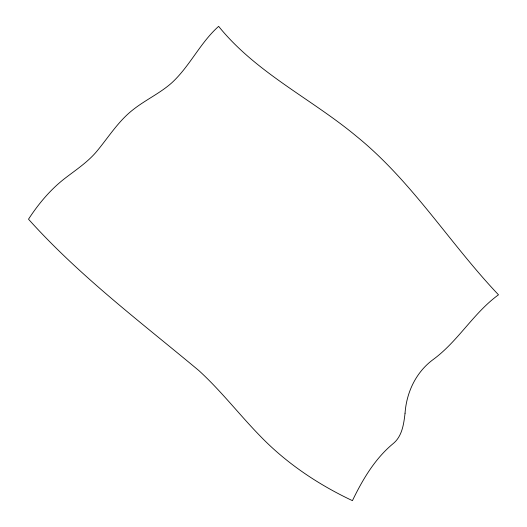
<?xml version="1.0" encoding="UTF-8"?>
<svg xmlns="http://www.w3.org/2000/svg" width="527" height="527" viewBox="0 0 527 527"><rect width="100%" height="100%" fill="white"/><g stroke="black" fill="none" stroke-linecap="round" stroke-linejoin="round"><path stroke-width="0.79" d="M405.052 413.208C403.741 424.261 402.134 436.619 392.72 443.971C374.677 459.07 362.563 479.735 352.425 500.65C318.315 484.59 286.477 463.292 260.233 436.092C239.324 414.683 221.03 390.79 198.877 370.586C140.538 321.925 79.478 276.01 28.504 219.199C38.662 203.574 50.829 189.074 65.717 177.751C76.461 169.536 87.877 161.927 96.658 151.486C108.483 137.27 118.351 121.098 133.153 109.636C145.432 99.926 159.918 93.338 171.67 82.93C189.872 66.244 200.128 42.799 218.639 26.35C256.142 72.851 311.582 98.826 356.779 136.559C412.252 181.565 449.715 243.441 498.496 294.797C473.575 312.906 458.312 340.943 433.53 359.269C416.165 371.845 406.554 392.081 405.052 413.208"/></g></svg>
